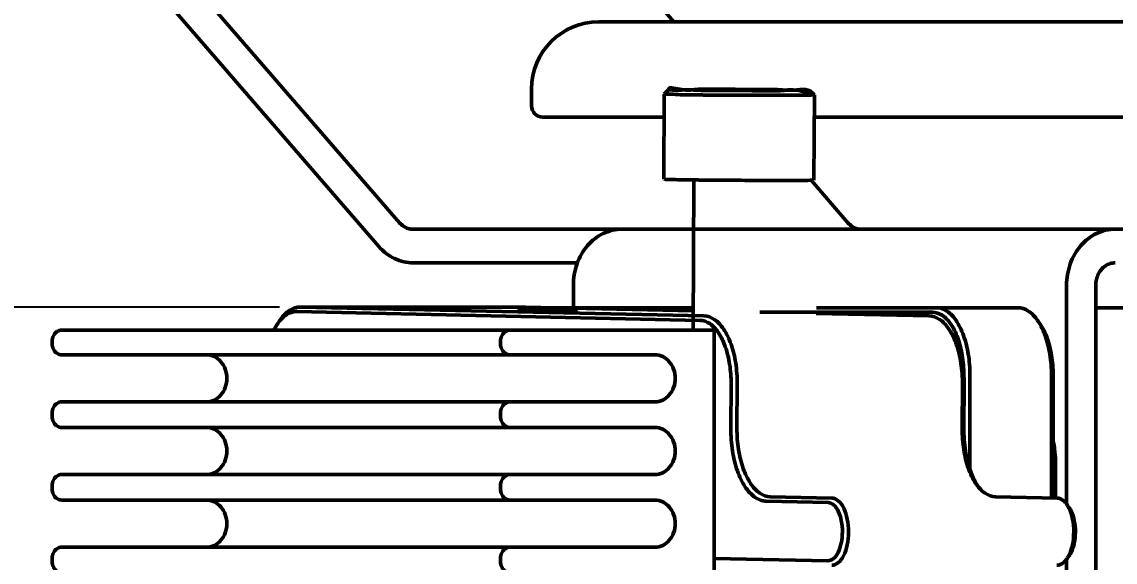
# Model space of a CAD drawing. Header units: inches. Extents: x -2049 to -860, y -317 to 524.
# Drawn here: x -1827.97 to -1795.46, y 423.74 to 439.8 of the extents above; entities that cross this region are included whole.
import ezdxf

# ---------------------------------------------------------------- set-up
doc = ezdxf.new("R2010")
doc.units = ezdxf.units.IN
doc.header["$LTSCALE"] = 2.574606
doc.header["$MEASUREMENT"] = 0
doc.header["$PDMODE"] = 3
doc.header["$PDSIZE"] = 0.3125
doc.layers.get('0').update_dxf_attribs({"linetype": 'CONTINUOUS', "lineweight": 50})
doc.layers.get('Defpoints').update_dxf_attribs({"linetype": 'CONTINUOUS'})
doc.layers.add('dim', color=7, linetype='CONTINUOUS', lineweight=9)
doc.styles.add('TEXTSTYLE_1', font='gdt', dxfattribs={"width": 0.8})
doc.dimstyles.new('ISO-25$0', dxfattribs={"dimtxt": 5, "dimasz": 5, "dimexe": 1.25, "dimexo": 0.625, "dimtad": 1, "dimdec": 0, "dimlfac": 1.5, "dimdsep": 46, "dimtxsty": 'TEXTSTYLE_1', "dimcen": 2.5, "dimclrd": 256, "dimclre": 256, "dimclrt": 256, "dimadec": 0, "dimazin": 0, "dimtfac": 1, "dimtdec": 0, "dimtmove": 0, "dimatfit": 3, "dimfxl": 1, "dimlwd": 25, "dimarcsym": 0})

# ---------------------------------------------------------------- blocks, each defined once
blk = doc.blocks.new('*D13')
at = {"layer": 'Defpoints', "color": 0, "transparency": 16777216}
for p in [(-1952.08, 431.319), (-1819.684, 431.319), (-1861.14, 52.37)]:
    blk.add_point(p, dxfattribs=at)
at = {"layer": 'dim', "lineweight": -2, "transparency": 16777216}
for p, q in [((-1820.309, 431.319), (-1953.33, 431.319)), ((-1861.765, 52.37), (-1953.33, 52.37))]:
    blk.add_line(p, q, dxfattribs=at)
at = {"layer": 'dim', "lineweight": 25, "transparency": 16777216}
blk.add_line((-1952.08, 57.37), (-1952.08, 426.319), dxfattribs=at)
at = {"layer": 'dim', "transparency": 16777216}
for points in [[(-1952.913, 426.319), (-1951.246, 426.319), (-1952.08, 431.319)], [(-1952.913, 57.37), (-1951.246, 57.37), (-1952.08, 52.37)]]:
    blk.add_solid(points, dxfattribs=at)
at = {"layer": 'dim', "transparency": 16777216, "insert": (-1955.205, 239.896), "char_height": 5, "attachment_point": 5, "rotation": 90, "style": 'TEXTSTYLE_1'}
blk.add_mtext('568', dxfattribs=at)
blk = doc.blocks.new('*D15')
at = {"layer": 'Defpoints', "color": 0, "transparency": 16777216}
for p in [(-1976.246, 472.967), (-1812.48, 472.967), (-1861.14, 52.37)]:
    blk.add_point(p, dxfattribs=at)
at = {"layer": 'dim', "lineweight": -2, "transparency": 16777216}
for p, q in [((-1813.105, 472.967), (-1977.496, 472.967)), ((-1861.765, 52.37), (-1977.496, 52.37))]:
    blk.add_line(p, q, dxfattribs=at)
at = {"layer": 'dim', "lineweight": 25, "transparency": 16777216}
blk.add_line((-1976.246, 57.37), (-1976.246, 467.967), dxfattribs=at)
at = {"layer": 'dim', "transparency": 16777216}
for points in [[(-1977.079, 467.967), (-1975.412, 467.967), (-1976.246, 472.967)], [(-1977.079, 57.37), (-1975.412, 57.37), (-1976.246, 52.37)]]:
    blk.add_solid(points, dxfattribs=at)
at = {"layer": 'dim', "transparency": 16777216, "insert": (-1979.371, 260.651), "char_height": 5, "attachment_point": 5, "rotation": 90, "style": 'TEXTSTYLE_1'}
blk.add_mtext('630', dxfattribs=at)

msp = doc.modelspace()

# ---------------------------------------------------------------- linework, layer by layer
at = {"color": 7, "linetype": 'Continuous'}
for p, q in [((-1832.73, 452.295), (-1816.739, 433.83)), ((-1808.578, 439.801), (-1819.398, 452.295)), ((-1817.352, 433.123), (-1833.343, 451.588)), ((-1810.814, 439.801), (-1770.149, 439.801)), ((-1812.814, 437.301), (-1812.814, 437.801)), ((-1808.868, 437.655), (-1808.881, 435.121)), ((-1808.734, 437.787), (-1808.868, 437.655)), ((-1808.868, 437.655), (-1808.868, 437.655)), ((-1807.788, 437.782), (-1807.717, 437.785)), ((-1807.717, 437.778), (-1807.788, 437.782)), ((-1807.522, 437.803), (-1807.717, 437.802)), ((-1807.717, 437.785), (-1807.522, 437.788)), ((-1807.651, 437.625), (-1807.01, 437.624)), ((-1807.523, 437.774), (-1807.522, 437.788)), ((-1807.522, 437.788), (-1806.44, 437.785)), ((-1805.745, 437.764), (-1806.828, 437.766)), ((-1806.44, 437.764), (-1806.44, 437.785)), ((-1805.551, 437.766), (-1805.745, 437.764)), ((-1805.551, 437.774), (-1805.479, 437.769)), ((-1805.479, 437.769), (-1805.551, 437.766)), ((-1804.534, 437.765), (-1804.401, 437.631)), ((-1804.433, 437.627), (-1804.401, 437.63)), ((-1804.401, 437.63), (-1804.415, 435.097)), ((-1804.401, 437.63), (-1804.401, 437.631)), ((-1808.871, 436.968), (-1812.48, 436.968)), ((-1770.149, 436.968), (-1804.405, 436.968)), ((-1808.006, 430.635), (-1807.982, 435.1)), ((-1805.315, 435.085), (-1805.357, 435.085)), ((-1803.406, 433.83), (-1804.5, 435.093)), ((-1804.417, 435.097), (-1804.447, 435.094)), ((-1816.331, 433.635), (-1770.149, 433.635)), ((-1811.446, 432.635), (-1816.331, 432.635)), ((-1811.569, 431.302), (-1811.569, 431.968)), ((-1796.903, 431.968), (-1796.903, 425.46)), ((-1796.037, 406.636), (-1796.037, 431.968)), ((-1807.802, 430.926), (-1819.8, 431.186)), ((-1819.695, 431.32), (-1812.998, 431.32)), ((-1819.684, 431.319), (-1819.695, 431.32)), ((-1807.685, 431.059), (-1819.684, 431.319)), ((-1812.998, 431.32), (-1812.987, 431.319)), ((-1812.987, 431.319), (-1808.003, 431.211)), ((-1811.903, 431.223), (-1812.777, 431.227)), ((-1812.164, 431.302), (-1808.002, 431.302)), ((-1806.021, 431.168), (-1800.892, 431.168)), ((-1804.345, 431.132), (-1800.988, 431.059)), ((-1804.341, 431.302), (-1798.352, 431.302)), ((-1794.894, 431.302), (-1796.037, 431.302)), ((-1826.779, 430.635), (-1807.384, 430.635)), ((-1807.384, 403.969), (-1807.384, 430.635)), ((-1827.068, 430.302), (-1827.068, 430.235)), ((-1813.735, 430.235), (-1813.735, 430.302)), ((-1826.779, 429.902), (-1809.145, 429.902)), ((-1799.777, 429.302), (-1799.777, 426.512)), ((-1797.352, 429.302), (-1797.352, 425.647)), ((-1797.303, 425.646), (-1797.303, 429.302)), ((-1806.878, 429.039), (-1806.886, 427.706)), ((-1806.704, 427.704), (-1806.696, 429.038)), ((-1799.999, 429.038), (-1800.006, 427.704)), ((-1799.959, 429.039), (-1799.959, 427.706)), ((-1799.958, 427.706), (-1799.95, 429.039)), ((-1826.779, 428.502), (-1809.145, 428.502)), ((-1827.068, 428.168), (-1827.068, 428.075)), ((-1813.735, 428.075), (-1813.735, 428.168)), ((-1826.779, 427.742), (-1809.145, 427.742)), ((-1797.236, 426.749), (-1797.236, 425.643)), ((-1826.779, 426.342), (-1809.145, 426.342)), ((-1827.068, 426.008), (-1827.068, 425.915)), ((-1813.735, 425.915), (-1813.735, 426.008)), ((-1826.779, 425.582), (-1809.145, 425.582)), ((-1805.831, 425.549), (-1803.997, 425.51)), ((-1805.714, 425.683), (-1803.881, 425.643)), ((-1797.184, 425.643), (-1799.017, 425.683)), ((-1826.779, 424.182), (-1809.145, 424.182)), ((-1827.068, 423.849), (-1827.068, 423.755)), ((-1813.735, 423.755), (-1813.735, 423.849)), ((-1804.007, 423.777), (-1807.384, 423.85)), ((-1796.903, 423.827), (-1796.903, 406.636))]:
    msp.add_line(p, q, dxfattribs=at)
for centre, radius, start, end in [((-1810.814, 437.801), 2, 90, 180), ((-1807.497, 443.902), 6.143, 267.5477, 267.9482), ((-1808.52, 438.123), 1.052, 340.6293, 341.4293), ((-1806.618, 439.472), 1.912, 241.7721, 242.7991), ((-1807.324, 439.455), 1.889, 296.3811, 297.925), ((-1806.626, 387.6), 50.194, 89.6061, 89.7874), ((-1805.614, 439.026), 1.49, 236.3496, 238.0177), ((-1805.771, 431.649), 6.143, 87.5477, 87.9482), ((-1812.481, 437.301), 0.333, 180, 270), ((-1812.706, 437.399), 6.172, 268.5585, 269.341), ((-1801.608, 429.949), 1.531, 31.6353, 34.2946), ((-1801.734, 429.872), 1.679, 27.0599, 31.6), ((-1799.108, 430.001), 1.628, 30.3439, 34.9912), ((-1801.77, 429.75), 1.645, 30.3281, 34.9302), ((-1798.461, 426.834), 1.37, 214.9377, 217.6409), ((-1798.616, 426.714), 1.174, 217.6371, 220.8819), ((-1798.442, 424.643), 1.801, 359.4907, 359.8013)]:
    msp.add_arc(centre, radius, start, end, dxfattribs=at)
for points, start_tangent, end_tangent in [([(-1807.717, 437.802), (-1807.848, 437.798), (-1808.407, 437.796), (-1808.717, 437.8)], (-0.999895, -0.014463), (0.641126, -0.767436)), ([(-1808.838, 437.657), (-1808.812, 437.65), (-1808.457, 437.64), (-1807.824, 437.631), (-1807.651, 437.625)], (0.092421, -0.99572), (0.999763, -0.021755)), ([(-1808.717, 437.8), (-1808.702, 437.79), (-1808.683, 437.783), (-1808.355, 437.774), (-1807.76, 437.765)], (0.641126, -0.767436), (0.999082, -0.042837)), ([(-1806.828, 437.766), (-1807.205, 437.769), (-1807.514, 437.774), (-1807.717, 437.778)], (-0.999975, 0.007028), (-0.999526, 0.030784)), ([(-1807.717, 437.764), (-1806.987, 437.758)], (0.999357, -0.035851), (0.999975, -0.007028)), ([(-1806.44, 437.794), (-1807.104, 437.798), (-1807.522, 437.803)], (-0.999993, 0.003868), (-0.999983, 0.005891)), ([(-1807.01, 437.624), (-1806.139, 437.619), (-1805.343, 437.618), (-1804.744, 437.621), (-1804.433, 437.627)], (0.999975, -0.007028), (0.998768, 0.04963)), ([(-1806.987, 437.758), (-1806.163, 437.754), (-1805.551, 437.749)], (0.999975, -0.007028), (0.999895, 0.014463)), ([(-1806.44, 437.785), (-1806.062, 437.782), (-1805.753, 437.778), (-1805.551, 437.774)], (0.999975, -0.007028), (0.999526, -0.030784)), ([(-1805.551, 437.788), (-1806.281, 437.793)], (-0.999357, 0.035851), (-0.999975, 0.007028)), ([(-1805.551, 437.749), (-1805.419, 437.753), (-1804.86, 437.756), (-1804.55, 437.752)], (0.999895, 0.014463), (-0.649375, 0.760469)), ([(-1804.55, 437.752), (-1804.565, 437.761), (-1804.584, 437.769), (-1804.913, 437.778), (-1805.508, 437.786)], (-0.649375, 0.760469), (-0.999082, 0.042837)), ([(-1807.981, 435.106), (-1808.462, 435.107), (-1808.824, 435.116), (-1808.852, 435.124)], (-0.998582, 0.053234), (-0.102163, 0.994768)), ([(-1805.357, 435.085), (-1806.145, 435.086), (-1807.015, 435.091), (-1807.829, 435.098), (-1807.981, 435.106)], (-0.999995, -0.003187), (-0.998582, 0.053234)), ([(-1804.447, 435.094), (-1804.761, 435.088), (-1805.315, 435.085)], (-0.998768, -0.04963), (-0.999994, -0.003566)), ([(-1816.331, 433.635), (-1816.48, 433.658), (-1816.62, 433.724), (-1816.739, 433.83)], (-1, 0), (-0.654654, 0.755929)), ([(-1811.569, 431.968), (-1811.541, 432.294), (-1811.459, 432.607), (-1811.326, 432.895), (-1811.147, 433.147), (-1810.928, 433.354), (-1810.679, 433.508), (-1810.408, 433.603), (-1810.126, 433.635)], (0, 1), (1, 0)), ([(-1803.406, 433.83), (-1803.287, 433.724), (-1803.148, 433.658), (-1802.998, 433.635)], (0.654654, -0.755929), (1, 0)), ([(-1795.46, 433.635), (-1795.742, 433.603), (-1796.013, 433.508), (-1796.262, 433.354), (-1796.48, 433.147), (-1796.66, 432.895), (-1796.793, 432.607), (-1796.875, 432.294), (-1796.903, 431.968)], (-1, 0), (0, -1)), ([(-1817.352, 433.123), (-1817.133, 432.916), (-1816.883, 432.762), (-1816.613, 432.667), (-1816.331, 432.635)], (0.654654, -0.755929), (1, 0)), ([(-1796.037, 431.968), (-1796.017, 432.141), (-1795.96, 432.302), (-1795.868, 432.44), (-1795.749, 432.545), (-1795.61, 432.612), (-1795.46, 432.635)], (0, 1), (1, 0)), ([(-1820.09, 431.1), (-1820.349, 430.844)], (-0.852648, -0.522485), (-0.574304, -0.818642)), ([(-1819.835, 431.299), (-1819.994, 431.228), (-1820.272, 430.953)], (-0.961356, -0.275307), (-0.574415, -0.818564)), ([(-1819.8, 431.186), (-1820.09, 431.1)], (-0.999765, 0.021699), (-0.852648, -0.522485)), ([(-1819.695, 431.32), (-1819.835, 431.299)], (-0.999997, -0.00247), (-0.961356, -0.275307)), ([(-1812.861, 431.229), (-1813.085, 431.233), (-1813.199, 431.235)], (-0.999652, 0.026375), (0.634355, 0.773042)), ([(-1813.199, 431.235), (-1813.195, 431.236), (-1813.175, 431.239), (-1813.026, 431.241), (-1812.769, 431.242)], (0.634355, 0.773042), (1, 0)), ([(-1812.769, 431.242), (-1812.447, 431.241), (-1812.112, 431.239), (-1811.811, 431.236), (-1811.587, 431.233), (-1811.473, 431.231)], (1, 0), (-0.656336, -0.754469)), ([(-1811.473, 431.231), (-1811.477, 431.229), (-1811.498, 431.226), (-1811.646, 431.224), (-1811.903, 431.223)], (-0.656336, -0.754469), (-1, 0)), ([(-1806.696, 429.038), (-1806.742, 429.657), (-1806.881, 430.217), (-1807.1, 430.664), (-1807.377, 430.954), (-1807.685, 431.059)], (0.005426, 0.999985), (-0.999765, 0.021699)), ([(-1800.988, 431.059), (-1800.68, 430.954), (-1800.422, 430.692)], (0.999765, -0.021699), (0.573197, -0.819417)), ([(-1800.343, 430.811), (-1800.603, 431.076), (-1800.892, 431.168)], (-0.563634, 0.826025), (-1, 0)), ([(-1799.777, 429.302), (-1799.826, 429.92), (-1799.968, 430.477), (-1800.189, 430.92), (-1800.468, 431.204), (-1800.777, 431.302)], (0, 1), (-1, 0)), ([(-1798.352, 431.302), (-1798.043, 431.204), (-1797.774, 430.935)], (1, 0), (0.573713, -0.819057)), ([(-1820.349, 430.844), (-1820.469, 430.642)], (-0.574304, -0.818642), (-0.44888, -0.893592)), ([(-1807.342, 430.674), (-1807.513, 430.828), (-1807.802, 430.926)], (-0.648956, 0.760826), (-0.999765, 0.021699)), ([(-1797.703, 430.824), (-1797.543, 430.477), (-1797.401, 429.92), (-1797.352, 429.302)], (0.50627, -0.862375), (0, -1)), ([(-1797.697, 430.826), (-1797.687, 430.811), (-1797.482, 430.4), (-1797.349, 429.88), (-1797.303, 429.302)], (0.573485, -0.819216), (0, -1)), ([(-1827.068, 430.302), (-1827.029, 430.469), (-1826.924, 430.59), (-1826.779, 430.635)], (0, 1), (1, 0)), ([(-1813.446, 430.635), (-1813.591, 430.59), (-1813.696, 430.469), (-1813.735, 430.302)], (-1, 0), (0, -1)), ([(-1806.878, 429.039), (-1806.921, 429.619), (-1807.051, 430.141), (-1807.255, 430.557), (-1807.342, 430.674)], (0.005426, 0.999985), (-0.648956, 0.760826)), ([(-1800.35, 430.581), (-1800.184, 430.217), (-1800.045, 429.657), (-1799.999, 429.038)], (0.505956, -0.862559), (-0.005426, -0.999985)), ([(-1800.344, 430.583), (-1800.327, 430.557), (-1800.123, 430.141), (-1799.993, 429.619), (-1799.95, 429.039)], (0.572871, -0.819645), (-0.005426, -0.999985)), ([(-1799.959, 429.302), (-1800.005, 429.88), (-1800.137, 430.4), (-1800.239, 430.636)], (0, 1), (-0.455683, 0.890142)), ([(-1826.779, 429.902), (-1826.924, 429.947), (-1827.029, 430.068), (-1827.068, 430.235)], (-1, 0), (0, 1)), ([(-1813.735, 430.235), (-1813.696, 430.068), (-1813.591, 429.947), (-1813.446, 429.902)], (0, -1), (1, 0)), ([(-1821.872, 429.202), (-1821.919, 429.472), (-1822.049, 429.697), (-1822.244, 429.848), (-1822.478, 429.902)], (0, 1), (-1, 0)), ([(-1809.145, 429.902), (-1808.911, 429.848), (-1808.717, 429.697), (-1808.586, 429.472), (-1808.539, 429.202)], (1, 0), (0, -1)), ([(-1822.478, 428.502), (-1822.244, 428.556), (-1822.049, 428.707), (-1821.919, 428.932), (-1821.872, 429.202)], (1, 0), (0, 1)), ([(-1808.539, 429.202), (-1808.586, 428.932), (-1808.717, 428.707), (-1808.911, 428.556), (-1809.145, 428.502)], (0, -1), (-1, 0)), ([(-1827.068, 428.168), (-1827.029, 428.336), (-1826.924, 428.457), (-1826.779, 428.502)], (0, 1), (1, 0)), ([(-1813.446, 428.502), (-1813.591, 428.457), (-1813.696, 428.336), (-1813.735, 428.168)], (-1, 0), (0, -1)), ([(-1826.779, 427.742), (-1826.924, 427.787), (-1827.029, 427.908), (-1827.068, 428.075)], (-1, 0), (0, 1)), ([(-1813.735, 428.075), (-1813.696, 427.908), (-1813.591, 427.787), (-1813.446, 427.742)], (0, -1), (1, 0)), ([(-1821.872, 427.042), (-1821.919, 427.312), (-1822.049, 427.537), (-1822.244, 427.688), (-1822.478, 427.742)], (0, 1), (-1, 0)), ([(-1809.145, 427.742), (-1808.911, 427.688), (-1808.717, 427.537), (-1808.586, 427.312), (-1808.539, 427.042)], (1, 0), (0, -1)), ([(-1805.831, 425.549), (-1806.161, 425.662), (-1806.456, 425.971), (-1806.688, 426.447), (-1806.837, 427.043), (-1806.886, 427.706)], (-0.999765, 0.021699), (0.005426, 0.999985)), ([(-1805.714, 425.683), (-1806.023, 425.787), (-1806.3, 426.077), (-1806.519, 426.525), (-1806.658, 427.085), (-1806.704, 427.704)], (-0.999765, 0.021699), (0.005426, 0.999985)), ([(-1800.006, 427.704), (-1799.961, 427.085), (-1799.822, 426.525), (-1799.603, 426.077), (-1799.584, 426.05)], (-0.005426, -0.999985), (0.573197, -0.819417)), ([(-1799.958, 427.706), (-1799.909, 427.043), (-1799.76, 426.447), (-1799.578, 426.051)], (-0.005426, -0.999985), (0.510219, -0.860045)), ([(-1797.236, 426.749), (-1797.259, 427.095), (-1797.298, 427.308)], (0, 1), (-0.224985, 0.974362)), ([(-1822.478, 426.342), (-1822.244, 426.396), (-1822.049, 426.547), (-1821.919, 426.772), (-1821.872, 427.042)], (1, 0), (0, 1)), ([(-1808.539, 427.042), (-1808.586, 426.772), (-1808.717, 426.547), (-1808.911, 426.396), (-1809.145, 426.342)], (0, -1), (-1, 0)), ([(-1827.068, 426.008), (-1827.029, 426.176), (-1826.924, 426.297), (-1826.779, 426.342)], (0, 1), (1, 0)), ([(-1813.446, 426.342), (-1813.591, 426.297), (-1813.696, 426.176), (-1813.735, 426.008)], (-1, 0), (0, -1)), ([(-1826.779, 425.582), (-1826.924, 425.627), (-1827.029, 425.748), (-1827.068, 425.915)], (-1, 0), (0, 1)), ([(-1813.735, 425.915), (-1813.696, 425.748), (-1813.591, 425.627), (-1813.446, 425.582)], (0, -1), (1, 0)), ([(-1799.504, 425.946), (-1799.326, 425.787), (-1799.017, 425.683)], (0.655037, -0.755597), (0.999765, -0.021699)), ([(-1821.872, 424.882), (-1821.919, 425.152), (-1822.049, 425.377), (-1822.244, 425.528), (-1822.478, 425.582)], (0, 1), (-1, 0)), ([(-1809.145, 425.582), (-1808.911, 425.528), (-1808.717, 425.377), (-1808.586, 425.152), (-1808.539, 424.882)], (1, 0), (0, -1)), ([(-1803.569, 424.634), (-1803.601, 424.969), (-1803.692, 425.249), (-1803.831, 425.439), (-1803.997, 425.51)], (0.005426, 0.999985), (-0.999765, 0.021699)), ([(-1803.387, 424.632), (-1803.423, 425.016), (-1803.529, 425.342), (-1803.69, 425.563), (-1803.881, 425.643)], (0.005426, 0.999985), (-0.999765, 0.021699)), ([(-1797.184, 425.643), (-1796.993, 425.563), (-1796.9, 425.46)], (0.999765, -0.021699), (0.574416, -0.818564)), ([(-1796.9, 425.46), (-1796.832, 425.342)], (0.574416, -0.818564), (0.432605, -0.901583)), ([(-1796.832, 425.342), (-1796.726, 425.016), (-1796.69, 424.632)], (0.432605, -0.901583), (-0.005426, -0.999985)), ([(-1796.823, 425.351), (-1796.764, 425.249), (-1796.673, 424.969), (-1796.641, 424.637)], (0.57378, -0.81901), (-0.003471, -0.999994)), ([(-1822.478, 424.182), (-1822.244, 424.236), (-1822.049, 424.387), (-1821.919, 424.612), (-1821.872, 424.882)], (1, 0), (0, 1)), ([(-1808.539, 424.882), (-1808.586, 424.612), (-1808.717, 424.387), (-1808.911, 424.236), (-1809.145, 424.182)], (0, -1), (-1, 0)), ([(-1804.007, 423.777), (-1803.839, 423.84), (-1803.699, 424.024), (-1803.604, 424.3), (-1803.569, 424.634)], (0.999765, -0.021699), (0.005426, 0.999985)), ([(-1803.887, 423.643), (-1803.7, 423.715), (-1803.537, 423.928), (-1803.427, 424.25), (-1803.387, 424.632)], (0.999995, 0.003112), (0.005426, 0.999985)), ([(-1796.69, 424.632), (-1796.73, 424.25), (-1796.834, 423.94)], (-0.005426, -0.999985), (-0.437999, -0.898975)), ([(-1796.641, 424.627), (-1796.675, 424.306), (-1796.769, 424.028), (-1796.823, 423.935)], (-0.008891, -0.99996), (-0.571344, -0.820711)), ([(-1827.068, 423.849), (-1827.029, 424.016), (-1826.924, 424.137), (-1826.779, 424.182)], (0, 1), (1, 0)), ([(-1813.446, 424.182), (-1813.591, 424.137), (-1813.696, 424.016), (-1813.735, 423.849)], (-1, 0), (0, -1)), ([(-1796.834, 423.94), (-1796.84, 423.928), (-1796.9, 423.826)], (-0.437999, -0.898975), (-0.572, -0.820253)), ([(-1826.779, 423.422), (-1826.924, 423.467), (-1827.029, 423.588), (-1827.068, 423.755)], (-1, 0), (0, 1)), ([(-1813.735, 423.755), (-1813.696, 423.588), (-1813.591, 423.467), (-1813.446, 423.422)], (0, -1), (1, 0)), ([(-1796.9, 423.826), (-1797.003, 423.715), (-1797.19, 423.643)], (-0.572, -0.820253), (-0.999995, -0.003112))]:
    msp.add_spline(points, degree=3, dxfattribs=dict(at, start_tangent=start_tangent, end_tangent=end_tangent))

# ---------------------------------------------------------------- dimensions: what is measured, and where the dimension line sits
at = {"layer": 'dim'}
for base, p2, text, picture, middle in [((-1976.246, 472.967), (-1812.48, 472.967), '630', '*D15', (-1976.246, 260.651)), ((-1952.08, 431.319), (-1819.684, 431.319), '568', '*D13', (-1952.08, 239.896))]:
    dim = msp.add_linear_dim(base=base, p1=(-1861.14, 52.37), p2=p2, angle=90, text=text, dimstyle='ISO-25$0', dxfattribs=at)
    dim.commit()
    dim.dimension.update_dxf_attribs({"geometry": picture, "text_midpoint": middle, "dimtype": 160})

doc.saveas('drawing.dxf')
